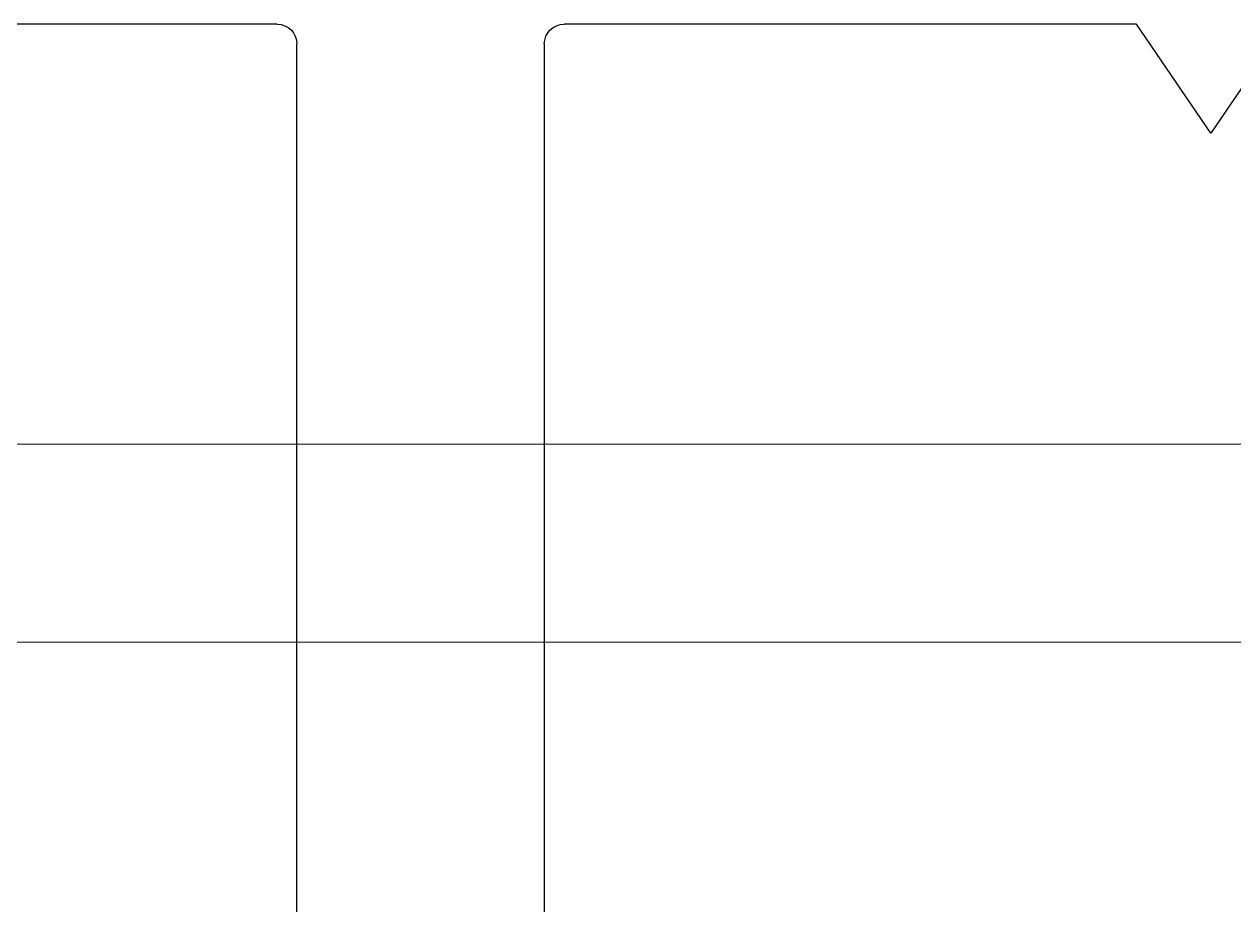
# Model space of a CAD drawing. Extents: x -82 to 113, y -82 to 93.
# Drawn here: x 26.821 to 27.432, y 70.601 to 71.045 of the extents above; entities that cross this region are included whole.
import ezdxf

# ---------------------------------------------------------------- set-up
doc = ezdxf.new("R2010")
doc.units = 0
doc.header["$MEASUREMENT"] = 0
doc.layers.get('0').update_dxf_attribs({"linetype": 'CONTINUOUS'})
doc.layers.add('VENT', color=5, linetype='CONTINUOUS')

# ---------------------------------------------------------------- blocks, each defined once
blk = doc.blocks.new('hdgh')
at = {"color": 7, "linetype": 'Continuous', "lineweight": 15}
for p, q in [((0.00011, 0.32493), (2.2757, 0.32493)), ((0.10011, 0.22493), (2.2757, 0.22493))]:
    blk.add_line(p, q, dxfattribs=at)
blk = doc.blocks.new('3204-1_Sash_Component')
for p, q in [((0.51476, 2.22445), (0.51476, 2.45445)), ((1.52668, 2.21445), (0.52476, 2.21445)), ((0.52476, 2.08945), (1.52668, 2.08945)), ((0.51476, 1.79031), (0.51476, 2.07945)), ((0.56976, 1.75281), (0.51476, 1.79031)), ((0.51476, 1.71531), (0.56976, 1.75281))]:
    blk.add_line(p, q)
for centre, start, end in [((0.52476, 2.22445), 180, 270), ((0.52476, 2.07945), 90, 180)]:
    blk.add_arc(centre, 0.01, start, end)
blk = doc.blocks.new('3205_Sash_Yoke_Assembly')
at = {"xscale": -1, "rotation": 270}
blk.add_blockref('3204-1_Sash_Component', (-2.60176, -2.17654), dxfattribs=at)
blk = doc.blocks.new('3200_Meeting_Stile_Assembly')
at = {"xscale": -1}
blk.add_blockref('3205_Sash_Yoke_Assembly', (1.01488, 2.24), dxfattribs=at)

msp = doc.modelspace()

# ---------------------------------------------------------------- block references
msp.add_blockref('hdgh', (26.3556, 70.5085))
at = {"layer": 'VENT', "xscale": -1, "rotation": 180}
msp.add_blockref('3200_Meeting_Stile_Assembly', (25.55657, 71.62363), dxfattribs=at)

doc.saveas('drawing.dxf')
